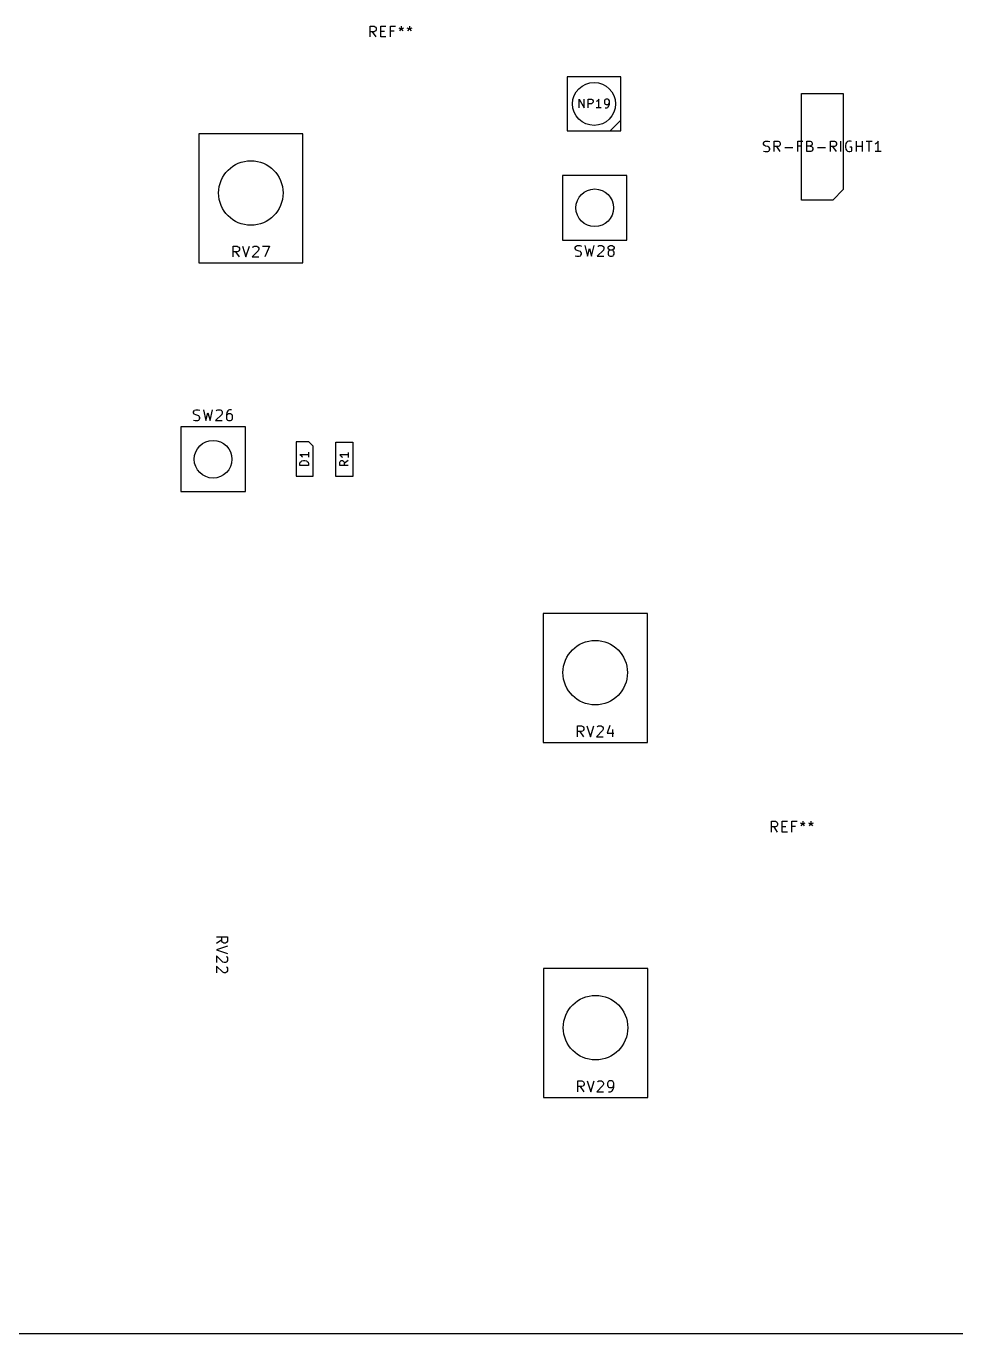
# Model space of a CAD drawing. Extents: x 0 to 360, y 0 to 260.
# Drawn here: x 177.1 to 263.6, y 0 to 121.6 of the extents above; entities that cross this region are included whole.
import ezdxf

# ---------------------------------------------------------------- set-up
doc = ezdxf.new("R2010")
doc.units = 0
doc.layers.add('BLACK', color=7, linetype='CONTINUOUS')

msp = doc.modelspace()

# ---------------------------------------------------------------- linework, layer by layer
at = {"layer": 'BLACK', "linetype": 'CONTINUOUS'}
for p, q in [((209.087, 120.556), (209.087, 121.556)), ((209.087, 121.556), (209.468, 121.556)), ((209.468, 121.556), (209.563, 121.508)), ((210.087, 120.556), (210.087, 121.556)), ((210.087, 121.556), (210.563, 121.556)), ((210.992, 120.556), (210.992, 121.556)), ((210.992, 121.556), (211.468, 121.556)), ((211.992, 121.556), (211.992, 121.318)), ((212.754, 121.556), (212.754, 121.318)), ((209.468, 121.032), (209.087, 121.032)), ((209.659, 120.556), (209.325, 121.032)), ((209.563, 121.079), (209.468, 121.032)), ((209.563, 121.508), (209.611, 121.46)), ((209.611, 121.127), (209.563, 121.079)), ((209.611, 121.46), (209.659, 121.365)), ((209.659, 121.222), (209.611, 121.127)), ((209.659, 121.365), (209.659, 121.222)), ((210.087, 121.079), (210.421, 121.079)), ((210.563, 120.556), (210.087, 120.556)), ((211.325, 121.079), (210.992, 121.079)), ((211.754, 121.413), (211.992, 121.318)), ((211.849, 121.127), (211.992, 121.318)), ((211.992, 121.318), (212.23, 121.413)), ((211.992, 121.318), (212.135, 121.127)), ((212.516, 121.413), (212.754, 121.318)), ((212.611, 121.127), (212.754, 121.318)), ((212.754, 121.318), (212.992, 121.413)), ((212.754, 121.318), (212.897, 121.127)), ((232.42, 116.83), (227.42, 116.83)), ((227.42, 116.83), (227.42, 111.83)), ((232.42, 111.83), (232.42, 116.83)), ((228.53, 113.968), (228.53, 114.768)), ((228.53, 114.768), (228.987, 113.968)), ((228.987, 113.968), (228.987, 114.768)), ((229.368, 113.968), (229.368, 114.768)), ((229.368, 114.768), (229.672, 114.768)), ((229.672, 114.349), (229.368, 114.349)), ((229.672, 114.768), (229.749, 114.73)), ((229.749, 114.387), (229.672, 114.349)), ((229.749, 114.73), (229.787, 114.692)), ((229.787, 114.425), (229.749, 114.387)), ((229.787, 114.692), (229.825, 114.616)), ((229.825, 114.501), (229.787, 114.425)), ((229.825, 114.616), (229.825, 114.501)), ((230.206, 114.578), (230.13, 114.54)), ((230.282, 114.654), (230.206, 114.578)), ((230.358, 114.768), (230.282, 114.654)), ((230.358, 113.968), (230.358, 114.768)), ((230.93, 114.692), (230.891, 114.616)), ((230.891, 114.616), (230.891, 114.425)), ((230.891, 114.425), (230.93, 114.349)), ((230.968, 114.73), (230.93, 114.692)), ((230.93, 114.349), (230.968, 114.311)), ((231.044, 114.768), (230.968, 114.73)), ((230.968, 114.311), (231.044, 114.273)), ((231.196, 114.768), (231.044, 114.768)), ((231.044, 114.273), (231.196, 114.273)), ((231.272, 114.73), (231.196, 114.768)), ((231.196, 114.273), (231.272, 114.311)), ((231.31, 114.692), (231.272, 114.73)), ((231.272, 114.311), (231.31, 114.349)), ((231.349, 114.616), (231.31, 114.692)), ((231.31, 114.349), (231.349, 114.425)), ((231.31, 114.159), (231.349, 114.311)), ((231.349, 114.311), (231.349, 114.616)), ((249.204, 115.29), (253.104, 115.29)), ((249.204, 105.39), (249.204, 115.29)), ((253.104, 115.29), (253.104, 106.365)), ((230.587, 113.968), (230.13, 113.968)), ((230.968, 113.968), (231.12, 113.968)), ((231.12, 113.968), (231.196, 114.006)), ((231.196, 114.006), (231.234, 114.044)), ((231.234, 114.044), (231.31, 114.159)), ((232.42, 112.83), (231.42, 111.83)), ((193.15, 111.55), (193.15, 99.55)), ((202.85, 111.55), (193.15, 111.55)), ((202.85, 99.55), (202.85, 111.55)), ((227.42, 111.83), (232.42, 111.83)), ((245.694, 110.69), (245.741, 110.783)), ((245.694, 110.597), (245.694, 110.69)), ((245.741, 110.783), (245.788, 110.83)), ((245.788, 110.83), (245.881, 110.877)), ((245.881, 110.877), (246.114, 110.877)), ((246.114, 110.877), (246.254, 110.83)), ((246.674, 109.897), (246.674, 110.877)), ((246.674, 110.877), (247.048, 110.877)), ((247.048, 110.877), (247.141, 110.83)), ((247.141, 110.83), (247.188, 110.783)), ((247.188, 110.783), (247.234, 110.69)), ((247.234, 110.69), (247.234, 110.55)), ((248.868, 109.897), (248.868, 110.877)), ((248.868, 110.877), (249.334, 110.877)), ((249.708, 109.897), (249.708, 110.877)), ((249.708, 110.877), (250.034, 110.877)), ((250.034, 110.877), (250.128, 110.83)), ((250.128, 110.83), (250.174, 110.783)), ((250.174, 110.783), (250.221, 110.69)), ((250.221, 110.69), (250.221, 110.597)), ((251.901, 109.897), (251.901, 110.877)), ((251.901, 110.877), (252.274, 110.877)), ((252.274, 110.877), (252.368, 110.83)), ((252.368, 110.83), (252.414, 110.783)), ((252.414, 110.783), (252.461, 110.69)), ((252.461, 110.69), (252.461, 110.55)), ((252.881, 109.897), (252.881, 110.877)), ((253.348, 110.643), (253.301, 110.457)), ((253.394, 110.737), (253.348, 110.643)), ((253.488, 110.83), (253.394, 110.737)), ((253.628, 110.877), (253.488, 110.83)), ((253.768, 110.877), (253.628, 110.877)), ((253.861, 110.83), (253.768, 110.877)), ((254.328, 109.897), (254.328, 110.877)), ((254.888, 109.897), (254.888, 110.877)), ((255.214, 110.877), (255.774, 110.877)), ((255.494, 109.897), (255.494, 110.877)), ((256.148, 110.643), (256.054, 110.597)), ((256.241, 110.737), (256.148, 110.643)), ((256.334, 110.877), (256.241, 110.737)), ((256.334, 109.897), (256.334, 110.877)), ((245.741, 110.503), (245.694, 110.597)), ((245.694, 109.943), (245.834, 109.897)), ((245.788, 110.457), (245.741, 110.503)), ((245.881, 110.41), (245.788, 110.457)), ((245.834, 109.897), (246.068, 109.897)), ((246.068, 110.363), (245.881, 110.41)), ((246.161, 110.317), (246.068, 110.363)), ((246.068, 109.897), (246.161, 109.943)), ((246.208, 110.27), (246.161, 110.317)), ((246.161, 109.943), (246.208, 109.99)), ((246.254, 110.177), (246.208, 110.27)), ((246.208, 109.99), (246.254, 110.083)), ((246.254, 110.083), (246.254, 110.177)), ((247.048, 110.363), (246.674, 110.363)), ((247.234, 109.897), (246.908, 110.363)), ((247.141, 110.41), (247.048, 110.363)), ((247.188, 110.457), (247.141, 110.41)), ((247.234, 110.55), (247.188, 110.457)), ((247.654, 110.27), (248.401, 110.27)), ((249.194, 110.41), (248.868, 110.41)), ((250.034, 110.41), (249.708, 110.41)), ((250.081, 109.897), (249.708, 109.897)), ((250.128, 110.457), (250.034, 110.41)), ((250.034, 110.41), (250.174, 110.363)), ((250.174, 109.943), (250.081, 109.897)), ((250.174, 110.503), (250.128, 110.457)), ((250.221, 110.597), (250.174, 110.503)), ((250.174, 110.363), (250.221, 110.317)), ((250.221, 109.99), (250.174, 109.943)), ((250.221, 110.317), (250.268, 110.223)), ((250.268, 110.083), (250.221, 109.99)), ((250.268, 110.223), (250.268, 110.083)), ((250.688, 110.27), (251.434, 110.27)), ((252.274, 110.363), (251.901, 110.363)), ((252.461, 109.897), (252.134, 110.363)), ((252.368, 110.41), (252.274, 110.363)), ((252.414, 110.457), (252.368, 110.41)), ((252.461, 110.55), (252.414, 110.457)), ((253.301, 110.457), (253.301, 110.317)), ((253.301, 110.317), (253.348, 110.13)), ((253.348, 110.13), (253.394, 110.037)), ((253.394, 110.037), (253.488, 109.943)), ((253.488, 109.943), (253.628, 109.897)), ((253.628, 109.897), (253.721, 109.897)), ((253.908, 110.317), (253.721, 110.317)), ((253.721, 109.897), (253.861, 109.943)), ((253.861, 109.943), (253.908, 109.99)), ((253.908, 109.99), (253.908, 110.317)), ((254.328, 110.41), (254.888, 110.41)), ((256.614, 109.897), (256.054, 109.897)), ((226.98, 107.67), (226.98, 101.67)), ((232.98, 107.67), (226.98, 107.67)), ((232.98, 101.67), (232.98, 107.67)), ((253.104, 106.365), (252.129, 105.39)), ((252.129, 105.39), (249.204, 105.39)), ((196.357, 100.098), (196.357, 101.098)), ((196.357, 101.098), (196.738, 101.098)), ((196.738, 101.098), (196.833, 101.05)), ((196.833, 101.05), (196.881, 101.002)), ((196.881, 101.002), (196.929, 100.907)), ((196.929, 100.907), (196.929, 100.764)), ((197.214, 101.098), (197.548, 100.098)), ((197.548, 100.098), (197.881, 101.098)), ((198.167, 101.002), (198.214, 101.05)), ((198.214, 101.05), (198.31, 101.098)), ((198.31, 101.098), (198.548, 101.098)), ((198.548, 101.098), (198.643, 101.05)), ((198.643, 101.05), (198.69, 101.002)), ((198.69, 101.002), (198.738, 100.907)), ((198.738, 100.907), (198.738, 100.812)), ((199.071, 101.098), (199.738, 101.098)), ((199.738, 101.098), (199.31, 100.098)), ((226.98, 101.67), (232.98, 101.67)), ((228.17, 100.977), (228.218, 101.072)), ((228.17, 100.882), (228.17, 100.977)), ((228.218, 101.072), (228.266, 101.12)), ((228.266, 101.12), (228.361, 101.168)), ((228.361, 101.168), (228.599, 101.168)), ((228.599, 101.168), (228.742, 101.12)), ((229.075, 101.168), (229.313, 100.168)), ((229.694, 100.168), (229.932, 101.168)), ((230.266, 101.072), (230.313, 101.12)), ((230.313, 101.12), (230.409, 101.168)), ((230.409, 101.168), (230.647, 101.168)), ((230.647, 101.168), (230.742, 101.12)), ((230.742, 101.12), (230.79, 101.072)), ((230.79, 101.072), (230.837, 100.977)), ((230.837, 100.977), (230.837, 100.882)), ((231.218, 100.977), (231.266, 101.072)), ((231.218, 100.93), (231.218, 100.977)), ((231.266, 100.834), (231.218, 100.93)), ((231.266, 101.072), (231.313, 101.12)), ((231.313, 101.12), (231.409, 101.168)), ((231.409, 101.168), (231.599, 101.168)), ((231.599, 101.168), (231.694, 101.12)), ((231.694, 101.12), (231.742, 101.072)), ((231.742, 101.072), (231.79, 100.977)), ((231.79, 100.93), (231.742, 100.834)), ((231.79, 100.977), (231.79, 100.93)), ((196.738, 100.574), (196.357, 100.574)), ((196.929, 100.098), (196.595, 100.574)), ((196.833, 100.621), (196.738, 100.574)), ((196.881, 100.669), (196.833, 100.621)), ((196.929, 100.764), (196.881, 100.669)), ((198.69, 100.669), (198.119, 100.098)), ((198.119, 100.098), (198.738, 100.098)), ((198.738, 100.812), (198.69, 100.669)), ((228.218, 100.787), (228.17, 100.882)), ((228.17, 100.215), (228.313, 100.168)), ((228.266, 100.739), (228.218, 100.787)), ((228.361, 100.691), (228.266, 100.739)), ((228.313, 100.168), (228.551, 100.168)), ((228.551, 100.644), (228.361, 100.691)), ((228.647, 100.596), (228.551, 100.644)), ((228.551, 100.168), (228.647, 100.215)), ((228.694, 100.549), (228.647, 100.596)), ((228.647, 100.215), (228.694, 100.263)), ((228.742, 100.453), (228.694, 100.549)), ((228.694, 100.263), (228.742, 100.358)), ((228.742, 100.358), (228.742, 100.453)), ((229.313, 100.168), (229.504, 100.882)), ((229.504, 100.882), (229.694, 100.168)), ((230.79, 100.739), (230.218, 100.168)), ((230.218, 100.168), (230.837, 100.168)), ((230.837, 100.882), (230.79, 100.739)), ((231.266, 100.644), (231.218, 100.549)), ((231.218, 100.549), (231.218, 100.358)), ((231.218, 100.358), (231.266, 100.263)), ((231.313, 100.787), (231.266, 100.834)), ((231.313, 100.691), (231.266, 100.644)), ((231.266, 100.263), (231.313, 100.215)), ((231.409, 100.739), (231.313, 100.787)), ((231.409, 100.739), (231.313, 100.691)), ((231.313, 100.215), (231.409, 100.168)), ((231.599, 100.739), (231.409, 100.739)), ((231.409, 100.168), (231.599, 100.168)), ((231.694, 100.787), (231.599, 100.739)), ((231.694, 100.691), (231.599, 100.739)), ((231.599, 100.168), (231.694, 100.215)), ((231.742, 100.834), (231.694, 100.787)), ((231.742, 100.644), (231.694, 100.691)), ((231.694, 100.215), (231.742, 100.263)), ((231.79, 100.549), (231.742, 100.644)), ((231.742, 100.263), (231.79, 100.358)), ((231.79, 100.358), (231.79, 100.549)), ((193.15, 99.55), (202.85, 99.55)), ((192.678, 85.7051), (192.726, 85.8004)), ((192.678, 85.6099), (192.678, 85.7051)), ((192.726, 85.5147), (192.678, 85.6099)), ((192.726, 85.8004), (192.774, 85.848)), ((192.774, 85.467), (192.726, 85.5147)), ((192.774, 85.848), (192.869, 85.8956)), ((192.869, 85.4194), (192.774, 85.467)), ((192.869, 85.8956), (193.107, 85.8956)), ((193.059, 85.3718), (192.869, 85.4194)), ((193.155, 85.3242), (193.059, 85.3718)), ((193.107, 85.8956), (193.25, 85.848)), ((193.202, 85.2766), (193.155, 85.3242)), ((193.25, 85.1813), (193.202, 85.2766)), ((193.25, 85.0861), (193.25, 85.1813)), ((193.583, 85.8956), (193.821, 84.8956)), ((193.821, 84.8956), (194.012, 85.6099)), ((194.012, 85.6099), (194.202, 84.8956)), ((194.202, 84.8956), (194.44, 85.8956)), ((195.298, 85.467), (194.726, 84.8956)), ((194.774, 85.8004), (194.821, 85.848)), ((194.821, 85.848), (194.917, 85.8956)), ((194.917, 85.8956), (195.155, 85.8956)), ((195.155, 85.8956), (195.25, 85.848)), ((195.25, 85.848), (195.298, 85.8004)), ((195.298, 85.8004), (195.345, 85.7051)), ((195.345, 85.6099), (195.298, 85.467)), ((195.345, 85.7051), (195.345, 85.6099)), ((195.774, 85.6575), (195.726, 85.467)), ((195.726, 85.467), (195.726, 85.0861)), ((195.774, 85.4194), (195.726, 85.3242)), ((195.869, 85.8004), (195.774, 85.6575)), ((195.821, 85.467), (195.774, 85.4194)), ((195.917, 85.5147), (195.821, 85.467)), ((195.917, 85.848), (195.869, 85.8004)), ((196.012, 85.8956), (195.917, 85.848)), ((196.107, 85.5147), (195.917, 85.5147)), ((196.202, 85.8956), (196.012, 85.8956)), ((196.202, 85.467), (196.107, 85.5147)), ((196.25, 85.4194), (196.202, 85.467)), ((196.298, 85.3242), (196.25, 85.4194)), ((196.298, 85.0861), (196.298, 85.3242)), ((197.488, 84.298), (191.488, 84.298)), ((191.488, 84.298), (191.488, 78.298)), ((192.678, 84.9432), (192.821, 84.8956)), ((192.821, 84.8956), (193.059, 84.8956)), ((193.059, 84.8956), (193.155, 84.9432)), ((193.155, 84.9432), (193.202, 84.9909)), ((193.202, 84.9909), (193.25, 85.0861)), ((194.726, 84.8956), (195.345, 84.8956)), ((195.726, 85.0861), (195.774, 84.9909)), ((195.774, 84.9909), (195.821, 84.9432)), ((195.821, 84.9432), (195.917, 84.8956)), ((195.917, 84.8956), (196.107, 84.8956)), ((196.107, 84.8956), (196.202, 84.9432)), ((196.202, 84.9432), (196.25, 84.9909)), ((196.25, 84.9909), (196.298, 85.0861)), ((197.488, 78.298), (197.488, 84.298)), ((202.2, 82.9125), (202.2, 79.7125)), ((203.4, 82.9125), (202.2, 82.9125)), ((203.8, 82.5125), (203.4, 82.9125)), ((205.9, 82.9), (207.5, 82.9)), ((205.9, 79.7), (205.9, 82.9)), ((207.5, 82.9), (207.5, 79.7)), ((203.362, 81.7125), (202.562, 81.7125)), ((202.562, 81.7125), (202.676, 81.6363)), ((202.676, 81.6363), (202.752, 81.5601)), ((202.752, 81.5601), (202.79, 81.4839)), ((203.362, 81.9411), (203.362, 81.4839)), ((203.8, 79.7125), (203.8, 82.5125)), ((207.062, 81.7), (206.262, 81.7)), ((206.262, 81.7), (206.376, 81.6238)), ((206.376, 81.6238), (206.452, 81.5476)), ((206.452, 81.5476), (206.49, 81.4714)), ((207.062, 81.9286), (207.062, 81.4714)), ((202.562, 80.9125), (202.6, 81.0268)), ((202.562, 80.722), (202.562, 80.9125)), ((203.362, 80.722), (202.562, 80.722)), ((202.6, 81.0268), (202.676, 81.103)), ((202.676, 81.103), (202.752, 81.1411)), ((202.752, 81.1411), (202.905, 81.1792)), ((202.905, 81.1792), (203.019, 81.1792)), ((203.019, 81.1792), (203.171, 81.1411)), ((203.171, 81.1411), (203.248, 81.103)), ((203.248, 81.103), (203.324, 81.0268)), ((203.324, 81.0268), (203.362, 80.9125)), ((203.362, 80.9125), (203.362, 80.722)), ((206.262, 81.0143), (206.3, 81.0905)), ((206.262, 80.7095), (206.262, 81.0143)), ((207.062, 80.7095), (206.262, 80.7095)), ((206.3, 81.0905), (206.338, 81.1286)), ((206.338, 81.1286), (206.414, 81.1667)), ((206.414, 81.1667), (206.529, 81.1667)), ((206.529, 81.1667), (206.605, 81.1286)), ((206.605, 81.1286), (206.643, 81.0905)), ((206.643, 81.0905), (206.681, 81.0143)), ((207.062, 81.1667), (206.681, 80.9)), ((206.681, 81.0143), (206.681, 80.7095)), ((202.2, 79.7125), (203.8, 79.7125)), ((207.5, 79.7), (205.9, 79.7)), ((191.488, 78.298), (197.488, 78.298)), ((234.88, 66.96), (225.18, 66.96)), ((225.18, 66.96), (225.18, 54.96)), ((234.88, 54.96), (234.88, 66.96)), ((228.387, 55.5076), (228.387, 56.5076)), ((228.387, 56.5076), (228.768, 56.5076)), ((228.768, 55.9838), (228.387, 55.9838)), ((228.959, 55.5076), (228.625, 55.9838)), ((228.768, 56.5076), (228.863, 56.46)), ((228.863, 56.0314), (228.768, 55.9838)), ((228.863, 56.46), (228.911, 56.4124)), ((228.911, 56.079), (228.863, 56.0314)), ((228.911, 56.4124), (228.959, 56.3171)), ((228.959, 56.1743), (228.911, 56.079)), ((228.959, 56.3171), (228.959, 56.1743)), ((229.244, 56.5076), (229.578, 55.5076)), ((229.578, 55.5076), (229.911, 56.5076)), ((230.72, 56.079), (230.149, 55.5076)), ((230.197, 56.4124), (230.244, 56.46)), ((230.244, 56.46), (230.34, 56.5076)), ((230.34, 56.5076), (230.578, 56.5076)), ((230.578, 56.5076), (230.673, 56.46)), ((230.673, 56.46), (230.72, 56.4124)), ((230.72, 56.4124), (230.768, 56.3171)), ((230.768, 56.2219), (230.72, 56.079)), ((230.768, 56.3171), (230.768, 56.2219)), ((231.387, 56.5552), (231.149, 55.841)), ((231.625, 56.1743), (231.625, 55.5076)), ((225.18, 54.96), (234.88, 54.96)), ((230.149, 55.5076), (230.768, 55.5076)), ((231.149, 55.841), (231.768, 55.841)), ((246.425, 46.6416), (246.425, 47.6416)), ((246.425, 47.6416), (246.806, 47.6416)), ((246.806, 47.6416), (246.901, 47.594)), ((246.901, 47.594), (246.949, 47.5464)), ((246.949, 47.5464), (246.997, 47.4511)), ((246.997, 47.4511), (246.997, 47.3083)), ((247.425, 46.6416), (247.425, 47.6416)), ((247.425, 47.6416), (247.901, 47.6416)), ((248.33, 46.6416), (248.33, 47.6416)), ((248.33, 47.6416), (248.806, 47.6416)), ((249.092, 47.4988), (249.33, 47.4035)), ((249.33, 47.6416), (249.33, 47.4035)), ((249.33, 47.4035), (249.568, 47.4988)), ((249.854, 47.4988), (250.092, 47.4035)), ((250.092, 47.6416), (250.092, 47.4035)), ((250.092, 47.4035), (250.33, 47.4988)), ((246.806, 47.1178), (246.425, 47.1178)), ((246.997, 46.6416), (246.663, 47.1178)), ((246.901, 47.1654), (246.806, 47.1178)), ((246.949, 47.213), (246.901, 47.1654)), ((246.997, 47.3083), (246.949, 47.213)), ((247.425, 47.1654), (247.759, 47.1654)), ((247.901, 46.6416), (247.425, 46.6416)), ((248.663, 47.1654), (248.33, 47.1654)), ((249.187, 47.213), (249.33, 47.4035)), ((249.33, 47.4035), (249.473, 47.213)), ((249.949, 47.213), (250.092, 47.4035)), ((250.092, 47.4035), (250.235, 47.213)), ((194.818, 36.8929), (195.818, 36.8929)), ((194.818, 36.3214), (195.294, 36.6548)), ((195.294, 36.5119), (195.294, 36.8929)), ((195.341, 36.4167), (195.294, 36.5119)), ((195.818, 36.5119), (195.77, 36.4167)), ((195.818, 36.8929), (195.818, 36.5119)), ((195.818, 36.0357), (194.818, 35.7024)), ((194.818, 35.7024), (195.818, 35.369)), ((195.389, 36.369), (195.341, 36.4167)), ((195.484, 36.3214), (195.389, 36.369)), ((195.627, 36.3214), (195.484, 36.3214)), ((195.722, 36.369), (195.627, 36.3214)), ((195.77, 36.4167), (195.722, 36.369)), ((195.389, 34.5595), (194.818, 35.131)), ((194.818, 35.131), (194.818, 34.5119)), ((195.389, 33.6071), (194.818, 34.1786)), ((194.818, 34.1786), (194.818, 33.5595)), ((195.532, 34.5119), (195.389, 34.5595)), ((195.627, 34.5119), (195.532, 34.5119)), ((195.722, 34.5595), (195.627, 34.5119)), ((195.722, 35.0833), (195.77, 35.0357)), ((195.77, 34.6071), (195.722, 34.5595)), ((195.722, 34.131), (195.77, 34.0833)), ((195.77, 35.0357), (195.818, 34.9405)), ((195.818, 34.7024), (195.77, 34.6071)), ((195.77, 34.0833), (195.818, 33.9881)), ((195.818, 34.9405), (195.818, 34.7024)), ((195.532, 33.5595), (195.389, 33.6071)), ((195.627, 33.5595), (195.532, 33.5595)), ((195.722, 33.6071), (195.627, 33.5595)), ((195.77, 33.6548), (195.722, 33.6071)), ((195.818, 33.75), (195.77, 33.6548)), ((195.818, 33.9881), (195.818, 33.75)), ((225.21, 33.96), (225.21, 21.96)), ((234.91, 33.96), (225.21, 33.96)), ((234.91, 21.96), (234.91, 33.96)), ((228.417, 22.5076), (228.417, 23.5076)), ((228.417, 23.5076), (228.798, 23.5076)), ((228.798, 23.5076), (228.893, 23.46)), ((228.893, 23.46), (228.941, 23.4124)), ((228.941, 23.4124), (228.989, 23.3171)), ((228.989, 23.1743), (228.941, 23.079)), ((228.989, 23.3171), (228.989, 23.1743)), ((229.274, 23.5076), (229.608, 22.5076)), ((229.608, 22.5076), (229.941, 23.5076)), ((230.227, 23.4124), (230.274, 23.46)), ((230.274, 23.46), (230.37, 23.5076)), ((230.37, 23.5076), (230.608, 23.5076)), ((230.608, 23.5076), (230.703, 23.46)), ((230.703, 23.46), (230.75, 23.4124)), ((230.75, 23.4124), (230.798, 23.3171)), ((230.798, 23.2219), (230.75, 23.079)), ((230.798, 23.3171), (230.798, 23.2219)), ((231.227, 23.4124), (231.179, 23.3171)), ((231.179, 23.3171), (231.179, 23.079)), ((231.274, 23.46), (231.227, 23.4124)), ((231.37, 23.5076), (231.274, 23.46)), ((231.56, 23.5076), (231.37, 23.5076)), ((231.655, 23.46), (231.56, 23.5076)), ((231.703, 23.4124), (231.655, 23.46)), ((231.75, 23.3171), (231.703, 23.4124)), ((231.75, 22.9362), (231.75, 23.3171)), ((225.21, 21.96), (234.91, 21.96)), ((228.798, 22.9838), (228.417, 22.9838)), ((228.989, 22.5076), (228.655, 22.9838)), ((228.893, 23.0314), (228.798, 22.9838)), ((228.941, 23.079), (228.893, 23.0314)), ((230.75, 23.079), (230.179, 22.5076)), ((230.179, 22.5076), (230.798, 22.5076)), ((231.179, 23.079), (231.227, 22.9838)), ((231.227, 22.9838), (231.274, 22.9362)), ((231.274, 22.9362), (231.37, 22.8886)), ((231.274, 22.5076), (231.465, 22.5076)), ((231.37, 22.8886), (231.56, 22.8886)), ((231.465, 22.5076), (231.56, 22.5552)), ((231.56, 22.8886), (231.655, 22.9362)), ((231.56, 22.5552), (231.608, 22.6029)), ((231.608, 22.6029), (231.703, 22.7457)), ((231.655, 22.9362), (231.703, 22.9838)), ((231.703, 22.9838), (231.75, 23.079)), ((231.703, 22.7457), (231.75, 22.9362)), ((360, 0), (0, 0))]:
    msp.add_line(p, q, dxfattribs=at)
at = {"layer": 'BLACK'}
for centre, radius in [((229.92, 114.33), 2), ((198, 106.05), 3), ((229.98, 104.67), 1.7507), ((194.488, 81.298), 1.7507), ((230.03, 61.46), 3), ((230.06, 28.46), 3)]:
    msp.add_circle(centre, radius, dxfattribs=at)

doc.saveas('drawing.dxf')
